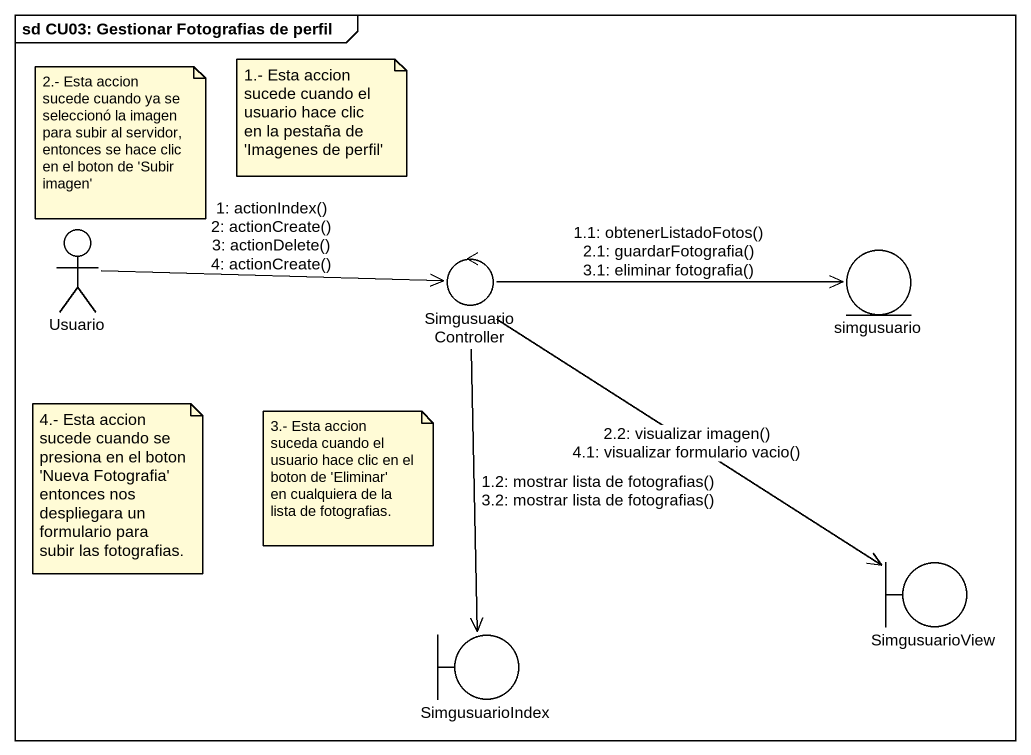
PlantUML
@startuml
mainframe sd CU03: Gestionar Fotografias de perfil
actor Usuario
control SimgusuarioController
entity simgusuario
boundary SimgusuarioView
boundary SimgusuarioIndex
Usuario -right-> SimgusuarioController : 1: actionIndex()\n2: actionCreate()\n3: actionDelete()\n4: actionCreate()
SimgusuarioController -right-> simgusuario : 1.1: obtenerListadoFotos()\n2.1: guardarFotografia()\n3.1: eliminar fotografia()
SimgusuarioController --> SimgusuarioIndex : 1.2: mostrar lista de fotografias()\n3.2: mostrar lista de fotografias()
SimgusuarioController --> SimgusuarioView : 2.2: visualizar imagen()\n4.1: visualizar formulario vacio()
note as N1
  1.- Esta accion sucede cuando el usuario hace clic
  en la pestaña de 'Imagenes de perfil'
end note
note as N2
  2.- Esta accion sucede cuando ya se seleccionó la imagen
  para subir al servidor, entonces se hace clic en el boton de 'Subir imagen'
end note
note as N3
  4.- Esta accion sucede cuando se presiona en el boton 'Nueva Fotografia'
  entonces nos despliegara un formulario para subir las fotografias.
end note
note as N4
  3.- Esta accion suceda cuando el usuario hace clic en el boton de 'Eliminar'
  en cualquiera de la lista de fotografias.
end note
@enduml
